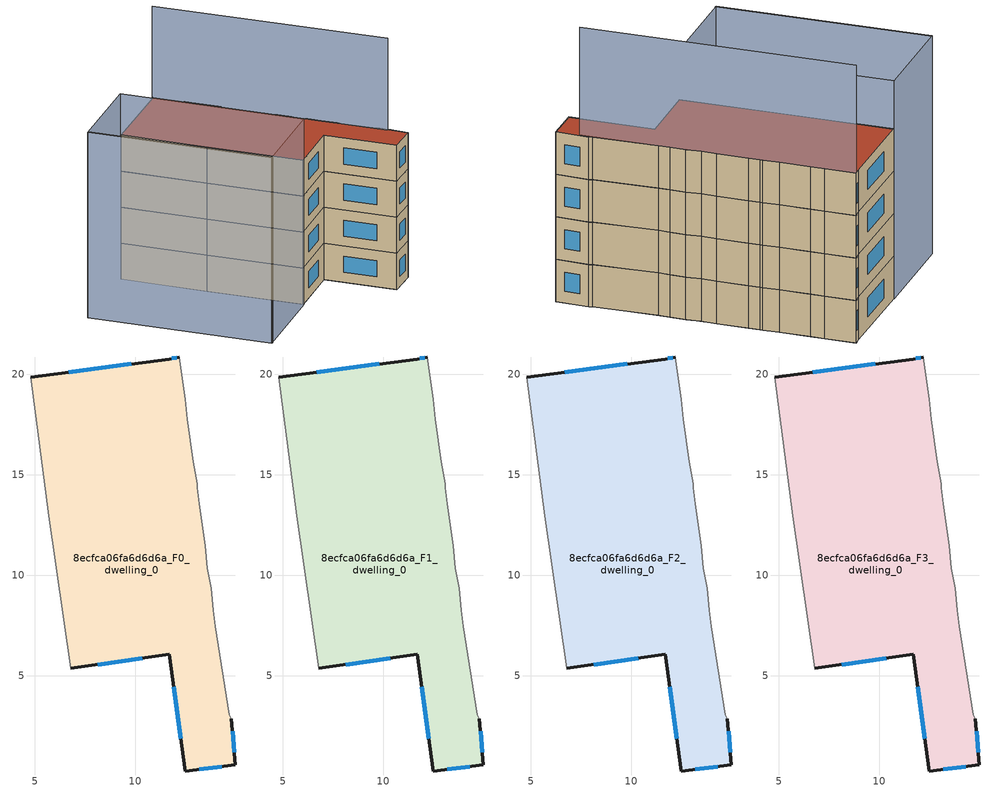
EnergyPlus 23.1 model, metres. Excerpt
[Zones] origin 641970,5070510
8ecfca06fa6d6d6a_F0_dwelling_0
 floor ground (EU_floor_Construction): 14.98,0.55 14.78,2.85 14.68,3.05 13.98,7.46 13.89,8.26 13.79,9.36 13.58,10.36 13.48,11.46 13.19,13.56 13.09,14.36 13.09,14.56 12.89,15.66 12.59,17.76 12.49,18.76 12.19,20.87 11.69,20.77 4.78,19.87 5.68,12.96 6.78,5.36 11.68,6.06 12.48,0.25 z0
 wall outside (EU_wall_Construction): 14.78,2.85 14.98,0.55 12.48,0.25 11.68,6.06 6.78,5.36 / 4.78,19.87 11.69,20.77 12.19,20.87 z0:3
 wall adiabatic (EU_wall_Construction): 6.78,5.36 5.68,12.96 4.78,19.87 / 12.19,20.87 12.49,18.76 12.59,17.76 12.89,15.66 13.09,14.56 13.09,14.36 13.19,13.56 13.48,11.46 13.58,10.36 13.79,9.36 13.89,8.26 13.98,7.46 14.68,3.05 14.78,2.85 z0:3
 window (EU_Window_Construction): 14.84,2.22 14.93,1.18 / 14.29,0.47 13.17,0.33 / 12.26,1.85 11.9,4.46 / 10.33,5.86 8.13,5.55 / 6.68,20.12 9.79,20.52 / 11.82,20.79 12.05,20.84 z0.83:2.17
8ecfca06fa6d6d6a_F1_dwelling_0
 floor to 8ecfca06fa6d6d6a_F0_dwelling_0 (EU_floor_Construction): 14.98,0.55 14.78,2.85 14.68,3.05 13.98,7.46 13.88,8.26 13.78,9.36 13.58,10.36 13.48,11.46 13.19,13.56 13.09,14.36 13.09,14.56 12.89,15.66 12.59,17.76 12.49,18.76 12.19,20.87 11.69,20.77 4.78,19.87 5.68,12.96 6.78,5.36 11.68,6.06 12.48,0.25 z3
 wall outside (EU_wall_Construction): 14.78,2.85 14.98,0.55 12.48,0.25 11.68,6.06 6.78,5.36 / 4.78,19.87 11.69,20.77 12.19,20.87 z3:6
 wall adiabatic (EU_wall_Construction): 6.78,5.36 5.68,12.96 4.78,19.87 / 12.19,20.87 12.49,18.76 12.59,17.76 12.89,15.66 13.09,14.56 13.09,14.36 13.19,13.56 13.48,11.46 13.58,10.36 13.79,9.36 13.89,8.26 13.98,7.46 14.68,3.05 14.78,2.85 z3:6
 window (EU_Window_Construction): 14.84,2.22 14.93,1.18 / 14.29,0.47 13.17,0.33 / 12.26,1.85 11.9,4.46 / 10.33,5.86 8.13,5.55 / 6.68,20.12 9.79,20.52 / 11.82,20.79 12.05,20.84 z3.83:5.17
8ecfca06fa6d6d6a_F2_dwelling_0
 floor to 8ecfca06fa6d6d6a_F1_dwelling_0 (EU_floor_Construction): 14.98,0.55 14.78,2.85 14.68,3.05 13.98,7.46 13.88,8.26 13.78,9.36 13.58,10.36 13.48,11.46 13.19,13.56 13.09,14.36 13.09,14.56 12.89,15.66 12.59,17.76 12.49,18.76 12.19,20.87 11.69,20.77 4.78,19.87 5.68,12.96 6.78,5.36 11.68,6.06 12.48,0.25 z6
 wall outside (EU_wall_Construction): 14.78,2.85 14.98,0.55 12.48,0.25 11.68,6.06 6.78,5.36 / 4.78,19.87 11.69,20.77 12.19,20.87 z6:9
 wall adiabatic (EU_wall_Construction): 6.78,5.36 5.68,12.96 4.78,19.87 / 12.19,20.87 12.49,18.76 12.59,17.76 12.89,15.66 13.09,14.56 13.09,14.36 13.19,13.56 13.48,11.46 13.58,10.36 13.79,9.36 13.89,8.26 13.98,7.46 14.68,3.05 14.78,2.85 z6:9
 window (EU_Window_Construction): 14.84,2.22 14.93,1.18 / 14.29,0.47 13.17,0.33 / 12.26,1.85 11.9,4.46 / 10.33,5.86 8.13,5.55 / 6.68,20.12 9.79,20.52 / 11.82,20.79 12.05,20.84 z6.83:8.17
8ecfca06fa6d6d6a_F3_dwelling_0
 floor to 8ecfca06fa6d6d6a_F2_dwelling_0 (EU_floor_Construction): 14.98,0.55 14.78,2.85 14.68,3.05 13.98,7.46 13.88,8.26 13.78,9.36 13.58,10.36 13.48,11.46 13.19,13.56 13.09,14.36 13.09,14.56 12.89,15.66 12.59,17.76 12.49,18.76 12.19,20.87 11.69,20.77 4.78,19.87 5.68,12.96 6.78,5.36 11.68,6.06 12.48,0.25 z9
 wall outside (EU_wall_Construction): 14.78,2.85 14.98,0.55 12.48,0.25 11.68,6.06 6.78,5.36 / 4.78,19.87 11.69,20.77 12.19,20.87 z9:12
 wall adiabatic (EU_wall_Construction): 6.78,5.36 5.68,12.96 4.78,19.87 / 12.19,20.87 12.49,18.76 12.59,17.76 12.89,15.66 13.09,14.56 13.09,14.36 13.19,13.56 13.48,11.46 13.58,10.36 13.79,9.36 13.89,8.26 13.98,7.46 14.68,3.05 14.78,2.85 z9:12
 window (EU_Window_Construction): 14.84,2.22 14.93,1.18 / 14.29,0.47 13.17,0.33 / 12.26,1.85 11.9,4.46 / 10.33,5.86 8.13,5.55 / 6.68,20.12 9.79,20.52 / 11.82,20.79 12.05,20.84 z9.83:11.17
 roof outside (EU_roof_Construction): 12.19,20.87 12.49,18.76 12.59,17.76 12.89,15.66 13.09,14.56 13.09,14.36 13.19,13.56 13.48,11.46 13.58,10.36 13.79,9.36 13.89,8.26 13.98,7.46 14.68,3.05 14.78,2.85 14.98,0.55 12.48,0.25 11.68,6.06 6.78,5.36 5.68,12.96 4.78,19.87 11.69,20.77 z12
shading: -2.71,18.87 -0.66,4.23 / 4.78,19.9 6.79,5.29 / 6.79,5.29 -0.77,4.25 / -0.77,4.25 -2.78,18.86 / -2.78,18.86 4.78,19.9 z0:15.4; 14.7,2.16 12.15,20.86 z0:19.6
[Building]
EU S2 Campaign: North Axis=0; Terrain=City; Solar Distribution=FullExterior
[Site:Location]
Lyon-Bron: Latitude=45.75; Longitude=5; Time Zone=1; Elevation=198
[SizingPeriod:WeatherFileDays]
AnnualSizingPeriod: Begin Month=1; Begin Day of Month=1; End Month=12; End Day of Month=31; Day of Week for Start Day=Monday; Use Weather File Daylight Saving Period=No; Use Weather File Rain and Snow Indicators=No
[MATERIAL]
EU_InternalMass_Material: Roughness=MediumRough; Thickness=0.1; Conductivity=1; Density=1800; Specific Heat=900; Thermal Absorptance=0.9; Solar Absorptance=0.7; Visible Absorptance=0.7
[MATERIAL:NOMASS] Roughness=MediumRough; Thermal Absorptance=0.9; Solar Absorptance=0.7; Visible Absorptance=0.7
Name | Thermal Resistance
EU_wall_NoMass | 0.87146
EU_roof_NoMass | 0.842276
EU_floor_NoMass | 0.496999
[WINDOWMATERIAL:SIMPLEGLAZINGSYSTEM]
EU_Window_SimpleGlazing: UFactor=2.2525; Solar Heat Gain Coefficient=0.76; Visible Transmittance=0.76
[CONSTRUCTION]
EU_wall_Construction: EU_wall_NoMass
EU_roof_Construction: EU_roof_NoMass
EU_floor_Construction: EU_floor_NoMass
EU_InternalMass_Construction: EU_InternalMass_Material
EU_Window_Construction: EU_Window_SimpleGlazing
[ZONE] Type=1; Multiplier=1; Ceiling Height=autocalculate; Floor Area=autocalculate; Part of Total Floor Area=Yes
Name | Volume
8ecfca06fa6d6d6a_F0_dwelling_0 | 373.067
8ecfca06fa6d6d6a_F1_dwelling_0; 8ecfca06fa6d6d6a_F2_dwelling_0 | 373.068
8ecfca06fa6d6d6a_F3_dwelling_0 | 746.136
[INTERNALMASS] Construction=EU_InternalMass_Construction; Surface Area=124.356
Name | Zone or ZoneList
8ecfca06fa6d6d6a_F0_dwelling_0_EU_InternalMass | 8ecfca06fa6d6d6a_F0_dwelling_0
8ecfca06fa6d6d6a_F1_dwelling_0_EU_InternalMass | 8ecfca06fa6d6d6a_F1_dwelling_0
8ecfca06fa6d6d6a_F2_dwelling_0_EU_InternalMass | 8ecfca06fa6d6d6a_F2_dwelling_0
8ecfca06fa6d6d6a_F3_dwelling_0_EU_InternalMass | 8ecfca06fa6d6d6a_F3_dwelling_0
[OTHEREQUIPMENT] Fuel Type=Electricity; Design Level Calculation Method=Watts/Area; Power per Zone Floor Area=1; Fraction Latent=0; Fraction Radiant=0; Fraction Lost=0; Carbon Dioxide Generation Rate=0; EndUse Subcategory=EU_Step8_InternalGains
Name | Zone or ZoneList or Space or SpaceList | Schedule
EU_Step8_InternalGain_8ecfca06fa6d6d6a_F0_dwelling_0_f000 | 8ecfca06fa6d6d6a_F0_dwelling_0 | EU_Step8_GainSchedule_8ecfca06fa6d6d6a_F0_dwelling_0_f000
EU_Step8_InternalGain_8ecfca06fa6d6d6a_F1_dwelling_0_f000 | 8ecfca06fa6d6d6a_F1_dwelling_0 | EU_Step8_GainSchedule_8ecfca06fa6d6d6a_F1_dwelling_0_f000
EU_Step8_InternalGain_8ecfca06fa6d6d6a_F2_dwelling_0_f000 | 8ecfca06fa6d6d6a_F2_dwelling_0 | EU_Step8_GainSchedule_8ecfca06fa6d6d6a_F2_dwelling_0_f000
EU_Step8_InternalGain_8ecfca06fa6d6d6a_F3_dwelling_0_f000 | 8ecfca06fa6d6d6a_F3_dwelling_0 | EU_Step8_GainSchedule_8ecfca06fa6d6d6a_F3_dwelling_0_f000
[ZONEVENTILATION:DESIGNFLOWRATE] Schedule=EU_AlwaysOn; Design Flow Rate Calculation Method=AirChanges/Hour; Air Changes per Hour=0.425; Ventilation Type=Natural; Fan Pressure Rise=0; Fan Total Efficiency=1; Constant Term Coefficient=1; Temperature Term Coefficient=0; Velocity Term Coefficient=0; Velocity Squared Term Coefficient=0; Minimum Indoor Temperature=-100; Maximum Indoor Temperature=100; Delta Temperature=-100; Minimum Outdoor Temperature=-100; Maximum Outdoor Temperature=100; Maximum Wind Speed=40
Name | Zone or ZoneList or Space or SpaceList
EU_ConstantAir_8ecfca06fa6d6d6a_F0_dwelling_0 | 8ecfca06fa6d6d6a_F0_dwelling_0
EU_ConstantAir_8ecfca06fa6d6d6a_F1_dwelling_0 | 8ecfca06fa6d6d6a_F1_dwelling_0
EU_ConstantAir_8ecfca06fa6d6d6a_F2_dwelling_0 | 8ecfca06fa6d6d6a_F2_dwelling_0
EU_ConstantAir_8ecfca06fa6d6d6a_F3_dwelling_0 | 8ecfca06fa6d6d6a_F3_dwelling_0
[HVACTEMPLATE:THERMOSTAT] Constant Heating Setpoint=20; Constant Cooling Setpoint=50
EU_HeatOnly_8ecfca06fa6d6d6a_F0_dwelling_0; EU_HeatOnly_8ecfca06fa6d6d6a_F1_dwelling_0; EU_HeatOnly_8ecfca06fa6d6d6a_F2_dwelling_0; EU_HeatOnly_8ecfca06fa6d6d6a_F3_dwelling_0
[HVACTEMPLATE:ZONE:IDEALLOADSAIRSYSTEM] System Availability Schedule=EU_AlwaysOn; Maximum Heating Supply Air Temperature=50; Minimum Cooling Supply Air Temperature=13; Maximum Heating Supply Air Humidity Ratio=0.0156; Minimum Cooling Supply Air Humidity Ratio=0.0077; Heating Limit=NoLimit; Cooling Limit=NoLimit; Heating Availability Schedule=EU_AlwaysOn; Cooling Availability Schedule=EU_CoolingOff; Dehumidification Control Type=ConstantSensibleHeatRatio; Cooling Sensible Heat Ratio=0.7; Dehumidification Setpoint=60; Humidification Control Type=None; Humidification Setpoint=30; Outdoor Air Method=None; Outdoor Air Flow Rate per Person=0.00944; Outdoor Air Flow Rate per Zone Floor Area=0; Outdoor Air Flow Rate per Zone=0; Demand Controlled Ventilation Type=None; Outdoor Air Economizer Type=NoEconomizer; Heat Recovery Type=None; Sensible Heat Recovery Effectiveness=0.7; Latent Heat Recovery Effectiveness=0.65
Name | Template Thermostat
8ecfca06fa6d6d6a_F0_dwelling_0 | EU_HeatOnly_8ecfca06fa6d6d6a_F0_dwelling_0
8ecfca06fa6d6d6a_F1_dwelling_0 | EU_HeatOnly_8ecfca06fa6d6d6a_F1_dwelling_0
8ecfca06fa6d6d6a_F2_dwelling_0 | EU_HeatOnly_8ecfca06fa6d6d6a_F2_dwelling_0
8ecfca06fa6d6d6a_F3_dwelling_0 | EU_HeatOnly_8ecfca06fa6d6d6a_F3_dwelling_0
[SIZING:ZONE] Zone Cooling Design Supply Air Temperature Input Method=SupplyAirTemperature; Zone Cooling Design Supply Air Temperature=13; Zone Heating Design Supply Air Temperature Input Method=SupplyAirTemperature; Zone Heating Design Supply Air Temperature=50; Zone Cooling Design Supply Air Humidity Ratio=0.008; Zone Heating Design Supply Air Humidity Ratio=0.008; Cooling Design Air Flow Method=DesignDay; Cooling Design Air Flow Rate=0; Cooling Minimum Air Flow per Zone Floor Area=0.000762; Cooling Minimum Air Flow=0; Cooling Minimum Air Flow Fraction=0.2; Heating Design Air Flow Method=DesignDay; Heating Design Air Flow Rate=0; Heating Maximum Air Flow per Zone Floor Area=0.002032; Heating Maximum Air Flow=0.141576; Heating Maximum Air Flow Fraction=0.3; Account for Dedicated Outdoor Air System=No; Dedicated Outdoor Air System Control Strategy=NeutralSupplyAir; Dedicated Outdoor Air Low Setpoint Temperature for Design=autosize; Dedicated Outdoor Air High Setpoint Temperature for Design=autosize; Zone Load Sizing Method=Sensible Load Only No Latent Load; Zone Latent Cooling Design Supply Air Humidity Ratio Input Method=HumidityRatioDifference; Zone Cooling Design Supply Air Humidity Ratio Difference=0.005; Zone Latent Heating Design Supply Air Humidity Ratio Input Method=HumidityRatioDifference; Zone Humidification Design Supply Air Humidity Ratio Difference=0.005
8ecfca06fa6d6d6a_F0_dwelling_0; 8ecfca06fa6d6d6a_F1_dwelling_0; 8ecfca06fa6d6d6a_F2_dwelling_0; 8ecfca06fa6d6d6a_F3_dwelling_0
[SCHEDULE:CONSTANT]
Name | Hourly Value
EU_AlwaysOn | 1
EU_CoolingOff | 0
[SCHEDULE:FILE] Column Number=1; Rows to Skip at Top=0; Number of Hours of Data=8760; Column Separator=Comma; Interpolate to Timestep=No; Minutes per Item=60; Adjust Schedule for Daylight Savings=Yes
Name | File
EU_Step8_GainSchedule_8ecfca06fa6d6d6a_F0_dwelling_0_f000 | ../../schedules/8ecfca06fa6d6d6a/8ecfca06fa6d6d6a_F0_dwelling_0_f000_gain.csv
EU_Step8_GainSchedule_8ecfca06fa6d6d6a_F1_dwelling_0_f000 | ../../schedules/8ecfca06fa6d6d6a/8ecfca06fa6d6d6a_F1_dwelling_0_f000_gain.csv
EU_Step8_GainSchedule_8ecfca06fa6d6d6a_F2_dwelling_0_f000 | ../../schedules/8ecfca06fa6d6d6a/8ecfca06fa6d6d6a_F2_dwelling_0_f000_gain.csv
EU_Step8_GainSchedule_8ecfca06fa6d6d6a_F3_dwelling_0_f000 | ../../schedules/8ecfca06fa6d6d6a/8ecfca06fa6d6d6a_F3_dwelling_0_f000_gain.csv
